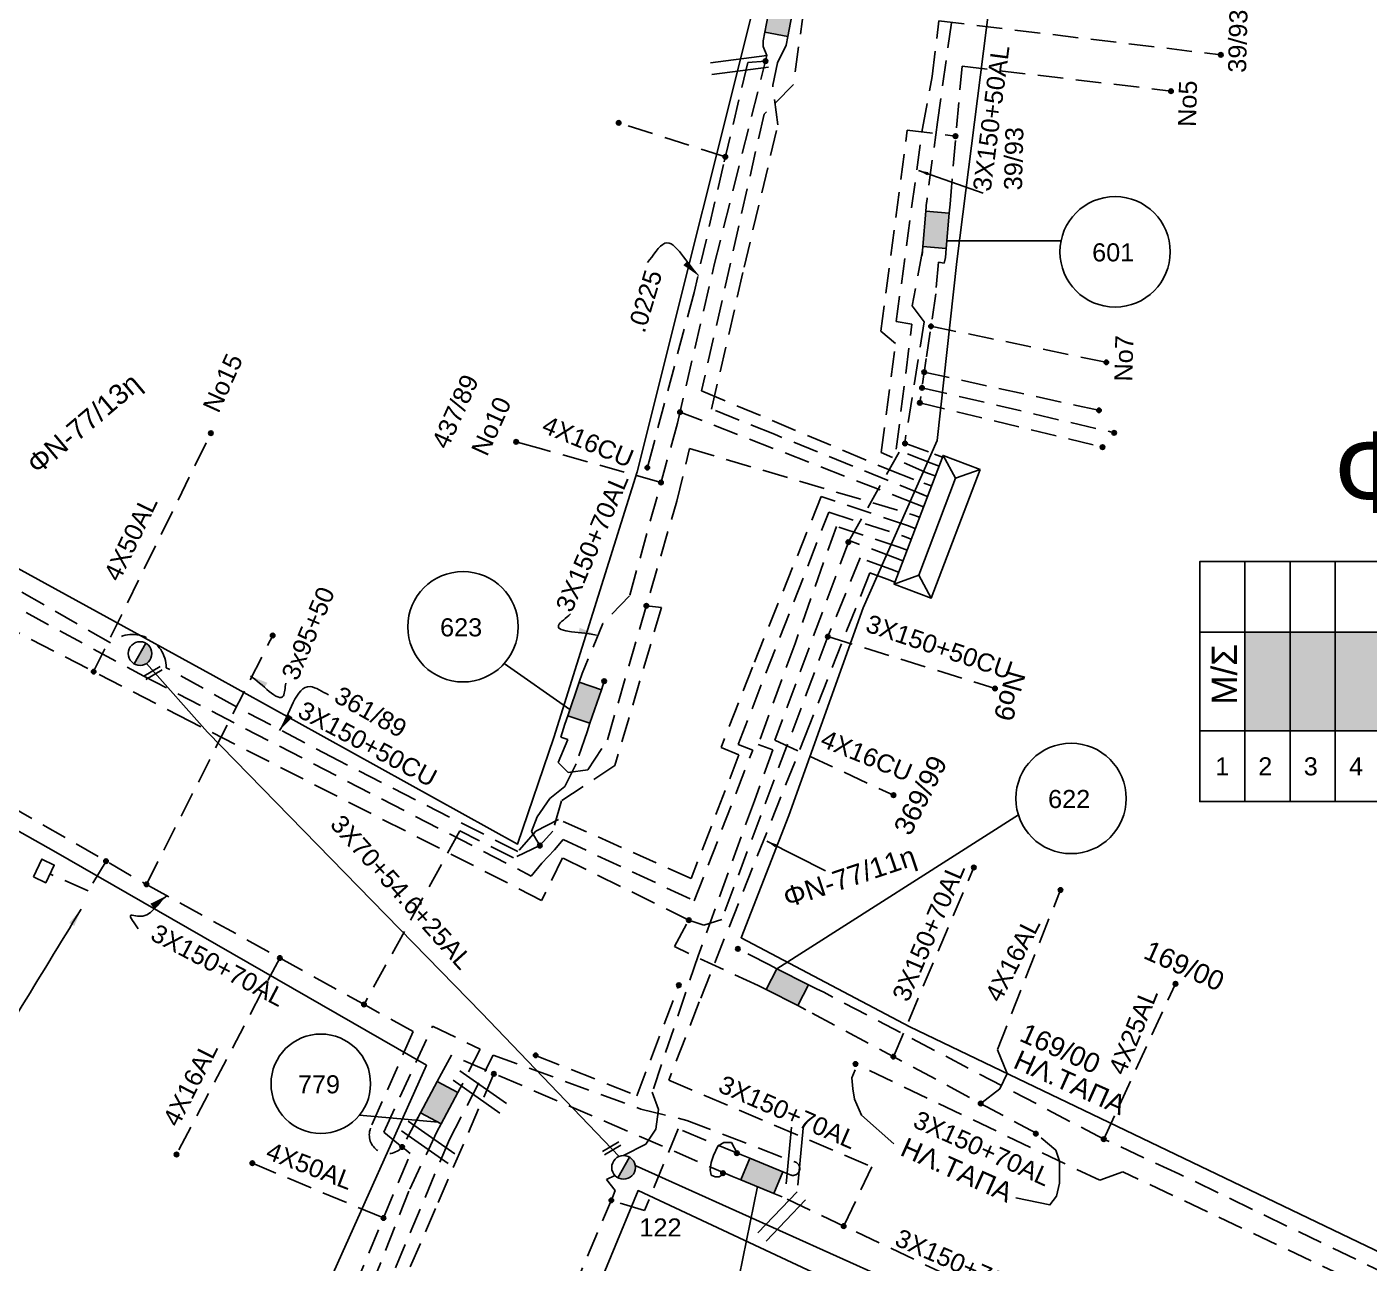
# Model space of a CAD drawing. Header units: millimetres. Extents: x 924 to 3152, y 704 to 1760.
# Drawn here: x 2587.2 to 2721, y 1394.7 to 1517.9 of the extents above; entities that cross this region are included whole.
import ezdxf
from ezdxf.enums import TextEntityAlignment as Align

# ---------------------------------------------------------------- set-up
doc = ezdxf.new("R2010")
doc.units = ezdxf.units.MM
doc.linetypes.add('DASHED', pattern=[19.05, 12.7, -6.35])
for name, color, linetype in [('Link Box 4 Διευθύνσεων', 7, 'Continuous'), ('Άγνωστα', 7, 'Continuous'), ('Ασφαλειοκιβώτια Χ.Τ 13 αναχωρήσεων', 7, 'Continuous'), ('Επιγραφές - Σχήματα', 7, 'Continuous'), ('Επιτοίχιο Κουτί', 7, 'Continuous'), ('Καλώδια ΧΤ   3x150+50AL', 7, 'DASHED'), ('Καλώδια ΧΤ   3x150+50CU', 7, 'DASHED'), ('Μηχανική τομή', 7, 'Continuous'), ('Στύλος ΦΜ', 7, 'Continuous'), ('Στύλος ΦΜ @ 1', 7, 'Continuous'), ('Συνδέσεις', 7, 'Continuous'), ('Συνεστραμμένα ΧΤ   3x70+54.6+25 AL', 7, 'SYN_LINE'), ('Τομή', 7, 'Continuous'), ('Υποσταθμός πόλεως', 7, 'Continuous'), ('Υπόβαθρο ΔΕΗ', 7, 'Continuous'), ('Υπόγεια καλώδια Δικτύου ΧΤ και Παρ. ΧΤ - 3X150+70 AL', 7, 'DASHED'), ('Υπόγεια καλώδια Παροχών ΧΤ   .0225', 7, 'DASHED'), ('Υπόγεια καλώδια Παροχών ΧΤ   4x16AL', 7, 'DASHED'), ('Υπόγεια καλώδια Παροχών ΧΤ   4x16CU', 7, 'DASHED'), ('Υπόγεια καλώδια Παροχών ΧΤ   4x25', 7, 'DASHED'), ('Υπόγεια καλώδια Παροχών ΧΤ   4x50AL', 7, 'DASHED')]:
    doc.layers.add(name, color=color, linetype=linetype)
doc.styles.get("Standard").update_dxf_attribs({"font": 'ARIAL.TTF'})
doc.linetypes.add('SYN_LINE', pattern='A,0.5,-0.0001,["/\\/\\/\\/",Standard,S=0.1,R=0,X=0,Y=-0.05],-0.25', length=0.7501)
doc.dimstyles.new('ISO-25', dxfattribs={"dimtxt": 2.5, "dimasz": 2.5, "dimexe": 1.25, "dimexo": 0.625, "dimtad": 1, "dimtxsty": 'Standard', "dimcen": 2.5, "dimadec": 0, "dimazin": 0, "dimtfac": 1, "dimtmove": 0, "dimatfit": 3, "dimfxl": 1, "dimarcsym": 0})

# ---------------------------------------------------------------- blocks, each defined once
blk = doc.blocks.new('ΥΠΑΡΧΩΝ ΤΣΙΜΕΝΤΕΝΙΟΣ ΣΤΥΛΟΣ')
at = {"layer": 'Στύλος ΦΜ'}
blk.add_hatch(color=256, dxfattribs=at).paths.add_polyline_path([(-1.29, -2.28, 0.574793), (2.62, 0, 0.268822), (1.3, 2.27)])
blk.add_line((-1.29, -2.28), (1.3, 2.27), dxfattribs=at)
blk.add_circle((0, 0), 2.62, dxfattribs=at)
at = {"layer": 'Στύλος ΦΜ', "flags": 4}
for tag, p in [('ΑΡΙΘΜΟΣ', (-4.68, 8.05)), ('ΤΥΠΟΣ', (-4.91, 3.03))]:
    blk.add_attdef(tag, p, '', height=4, dxfattribs=at)
blk = doc.blocks.new('LINK BOX 4 ΑΝΑΧΩΡΗΣΕΩΝ')
at = {"layer": 'Link Box 4 Διευθύνσεων', "ltscale": 40}
blk.add_hatch(color=256, dxfattribs=at).paths.add_polyline_path([(-3.54, 0), (-3.54, -4.67), (3.54, -4.67), (3.54, 0)])
for p, q in [((-3.54, 0), (-5.33, 0)), ((5.33, 0), (3.54, 0)), ((-3.54, -4.67), (-5.33, -4.67)), ((5.33, -4.67), (3.54, -4.67))]:
    blk.add_line(p, q, dxfattribs=at)
blk.add_lwpolyline([(-3.54, -4.67), (-3.54, 0), (3.54, 0), (3.54, -4.67)], close=True, dxfattribs=at)
blk = doc.blocks.new('ΤΟΜΗ')
at = {"layer": 'Τομή', "ltscale": 40}
for p, q in [((-5.68, 0), (5.68, 0)), ((5.68, -2.33), (-5.68, -2.33))]:
    blk.add_line(p, q, dxfattribs=at)
blk = doc.blocks.new('ΜΗΧΑΝΙΚΗ ΤΟΜΗ')
at = {"layer": 'Μηχανική τομή', "ltscale": 40}
for p, q in [((-1.89, 0.78), (1.89, 0.78)), ((1.89, 0), (-1.89, 0))]:
    blk.add_line(p, q, dxfattribs=at)
blk = doc.blocks.new('ΥΠΟΣΤΑΘΜΟΣ ΠΟΛΕΩΣ 13 ΑΝΑΧΩΡΗΣΕΩΝ')
at = {"layer": 'Υποσταθμός πόλεως', "ltscale": 40}
for p, q in [((-11.12, -2.82), (-11.12, -4)), ((-9.53, -2.82), (-9.53, -4)), ((-7.77, -2.82), (-7.77, -4)), ((-5.99, -2.82), (-5.99, -4)), ((-4.14, -2.82), (-4.14, -4)), ((-2.3, -2.82), (-2.3, -4)), ((-0.43, -2.82), (-0.43, -4)), ((1.54, -2.82), (1.54, -4)), ((3.43, -2.82), (3.43, -4)), ((5.39, -2.82), (5.39, -4)), ((7.32, -2.82), (7.32, -4)), ((9.32, -2.82), (9.32, -4)), ((11.11, -2.82), (11.11, -4))]:
    blk.add_line(p, q, dxfattribs=at)
blk.add_lwpolyline([(-11.43, 2.82), (11.43, 2.82), (11.43, -2.82), (-11.43, -2.82)], close=True, dxfattribs=at)
for points in [[(-8.62, 0), (-11.43, 2.82)], [(8.62, 0), (11.43, 2.82)], [(-11.43, -2.82), (-8.62, 0)], [(-8.62, 0), (8.62, 0)], [(11.43, -2.82), (8.62, 0)]]:
    blk.add_lwpolyline(points, dxfattribs=at)
at = {"layer": 'Υποσταθμός πόλεως', "linetype": 'SYN_LINE', "ltscale": 40, "flags": 1}
for tag, p in [('ΜΕΤΑΣΧΗΜΑΤΙΣΜΟΣ', (12.22, 1.68)), ('ΙΣΧΥΣ', (12.2, -1.11)), ('ΑΡΙΘΜΟΣ', (12.32, -3.83))]:
    blk.add_attdef(tag, p, '', height=1.8, dxfattribs=at)
blk = doc.blocks.new('ΑΣΦΑΛΕΙΟΚΙΒΩΤΙΟ ΥΠΟΣΤΑΘΜΟΥ 13 ΑΝΑΧΩΡΗΣΕΩΝ')
at = {"layer": 'Ασφαλειοκιβώτια Χ.Τ 13 αναχωρήσεων', "ltscale": 40}
for p, q in [((-23.86, 58.34), (23.96, 58.34)), ((-9.78, 58.34), (-9.78, -58.66)), ((9.87, 58.34), (9.87, -58.66)), ((23.96, 58.34), (23.96, -45.89)), ((-23.86, 49.34), (23.96, 49.34)), ((-23.86, 40.34), (23.96, 40.34)), ((-23.86, 31.34), (23.96, 31.34)), ((-23.86, 22.34), (23.96, 22.34)), ((-23.86, 13.34), (23.96, 13.34)), ((-23.86, 4.34), (23.96, 4.34)), ((-23.86, -4.66), (23.96, -4.66)), ((-23.86, -13.66), (23.96, -13.66)), ((-23.86, -22.66), (23.96, -22.66)), ((-23.86, -31.66), (23.96, -31.66)), ((-23.86, -40.66), (23.96, -40.66)), ((-23.86, -49.66), (23.96, -49.66))]:
    blk.add_line(p, q, dxfattribs=at)
at = {"layer": 'Ασφαλειοκιβώτια Χ.Τ 13 αναχωρήσεων'}
blk.add_lwpolyline([(-23.86, -58.66), (23.96, -58.66), (23.96, 58.34), (-23.86, 58.34)], close=True, dxfattribs=at)
for s, p in [('1', (-18.64, 55.26)), ('2', (-18.64, 46.69)), ('3', (-18.64, 37.62)), ('4', (-18.64, 28.59)), ('5', (-18.64, 19.58)), ('6', (-18.64, 10.45)), ('7', (-18.64, 2.2)), ('8', (-18.64, -7.48)), ('9', (-18.64, -16.18)), ('10', (-20.44, -25.14)), ('11', (-20.44, -33.94)), ('12', (-20.44, -43.31)), ('13', (-20.44, -51.88))]:
    blk.add_text(s, height=3.6, rotation=270, dxfattribs=at).set_placement(p)
at = {"layer": 'Ασφαλειοκιβώτια Χ.Τ 13 αναχωρήσεων', "ltscale": 40}
for tag, height, p in [('ΟΝΟΜΑ', 5, (1.15, 62.43)), ('ΚΕΙΜΕΝΟ 1', 2, (17.15, 53.4)), ('ΚΕΙΜΕΝΟ 2', 2, (17.15, 44.69)), ('ΚΕΙΜΕΝΟ 3', 2, (16.99, 35.93)), ('ΚΕΙΜΕΝΟ 4', 2, (16.99, 26.95)), ('ΚΕΙΜΕΝΟ 5', 2, (16.99, 18.11)), ('ΚΕΙΜΕΝΟ 6', 2, (16.99, 9.19)), ('ΚΕΙΜΕΝΟ 7', 2, (16.99, 0.11)), ('ΚΕΙΜΕΝΟ 8', 2, (16.99, -8.61)), ('ΚΕΙΜΕΝΟ 9', 2, (16.99, -17.74)), ('ΚΕΙΜΕΝΟ 10', 2, (16.99, -26.96)), ('ΚΕΙΜΕΝΟ 11', 2, (16.99, -36.04)), ('ΚΕΙΜΕΝΟ 12', 2, (16.99, -44.96)), ('ΚΕΙΜΕΝΟ 13', 2, (16.99, -54.16)), ('ΣΧ', 2, (1.2, -60.52))]:
    blk.add_attdef(tag, text='', height=height, dxfattribs=at).set_placement(p, align=Align.MIDDLE_CENTER)
blk = doc.blocks.new('_ΣΥΝΔΕΣΗ')
at = {"layer": 'Συνδέσεις', "linetype": 'SYN_LINE', "ltscale": 40}
blk.add_hatch(color=256, dxfattribs=at).paths.add_polyline_path([(0.5, -0.01, 1), (-0.5, -0.01, 1)])
at = {"layer": 'Συνδέσεις'}
blk.add_circle((0, -0.01), 0.5, dxfattribs=at)
blk = doc.blocks.new('ΕΠΙΤΟΙΧΙΟ ΚΟΥΤΙ')
at = {"layer": 'Επιτοίχιο Κουτί', "ltscale": 40}
blk.add_lwpolyline([(-2.06, 1.35), (1.86, 1.35), (1.86, -1.39), (-2.06, -1.39)], close=True, dxfattribs=at)

msp = doc.modelspace()

# ---------------------------------------------------------------- hatches: boundary and pattern name
at = {"layer": 'Ασφαλειοκιβώτια Χ.Τ 13 αναχωρήσεων'}
h = msp.add_hatch(color=85, dxfattribs=at)
h.dxf.hatch_style = 1
h.paths.add_polyline_path([(2708.613, 1447.743), (2713.113, 1447.743), (2713.113, 1457.571), (2708.613, 1457.571)])
h = msp.add_hatch(color=151, dxfattribs=at)
h.dxf.hatch_style = 1
h.paths.add_polyline_path([(2717.613, 1457.571), (2713.113, 1457.571), (2713.113, 1447.743), (2717.613, 1447.743)])
h = msp.add_hatch(color=133, dxfattribs=at)
h.dxf.hatch_style = 1
h.paths.add_polyline_path([(2722.113, 1457.571), (2717.613, 1457.571), (2717.613, 1447.743), (2722.113, 1447.743)])

# ---------------------------------------------------------------- linework, layer by layer
at = {"layer": 'Άγνωστα', "color": 6, "linetype": 'DASHED', "ltscale": 0.2}
msp.add_lwpolyline([(2676.585, 1471.256), (2661.725, 1477.294), (2655.454, 1479.802), (2658.698, 1493.953), (2662.065, 1508.14), (2661.551, 1512.077), (2662.011, 1514.296), (2662.893, 1516.05)], dxfattribs=at)
at = {"layer": 'Άγνωστα', "color": 156, "linetype": 'DASHED', "ltscale": 0.2}
for points in [[(2679.217, 1500.224), (2680.414, 1513.969), (2701.235, 1511.491)], [(2672.346, 1475.47), (2673.78, 1486.353), (2672.331, 1487.566), (2674.947, 1507.601), (2679.761, 1507.005)]]:
    msp.add_lwpolyline(points, dxfattribs=at)
at = {"layer": 'Άγνωστα', "color": 85, "linetype": 'DASHED', "ltscale": 0.2}
msp.add_lwpolyline([(2656.827, 1504.937), (2646.194, 1508.337)], dxfattribs=at)
at = {"layer": 'Άγνωστα', "color": 133, "linetype": 'DASHED', "ltscale": 0.2}
for points in [[(2676.468, 1495.565), (2675.448, 1490.086), (2676.642, 1488.494), (2674.703, 1476.419)], [(2678.754, 1494.916), (2678.647, 1494.339), (2678.084, 1494.444), (2677.794, 1491.289), (2676.838, 1484.832), (2676.209, 1480.433)], [(2677.316, 1488.06), (2694.79, 1484.472)], [(2676.647, 1483.497), (2694.06, 1479.685)], [(2676.424, 1481.938), (2695.57, 1477.451)], [(2676.209, 1480.433), (2694.423, 1476.014)], [(2669.134, 1466.665), (2674.663, 1476.428)], [(2674.703, 1476.419), (2677.686, 1475.318)]]:
    msp.add_lwpolyline(points, dxfattribs=at)
at = {"layer": 'Άγνωστα', "color": 173, "linetype": 'DASHED', "ltscale": 0.2}
msp.add_lwpolyline([(2544.15, 1484.665), (2556.478, 1477.366), (2576.691, 1466.258), (2577.085, 1464.96), (2598.856, 1453.194), (2637.47, 1433.291), (2638.536, 1434.566), (2639.788, 1435.912), (2640.646, 1436.927), (2653.733, 1430.82), (2659.552, 1445.831), (2658.095, 1446.406), (2667.132, 1469.524), (2674.582, 1467.157)], dxfattribs=at)
at = {"layer": 'Άγνωστα', "color": 27, "linetype": 'DASHED', "ltscale": 0.2}
for points in [[(2673.325, 1463.853), (2670.278, 1464.983), (2667.048, 1457.14), (2656.466, 1428.947), (2654.68, 1428.387), (2653.191, 1428.884), (2640.609, 1435.104), (2638.514, 1430.866), (2603.445, 1448.715), (2582.812, 1459.351), (2561.045, 1471.7), (2543.047, 1482.608)], [(2660.091, 1422.382), (2651.743, 1426.251), (2653.191, 1428.884)]]:
    msp.add_lwpolyline(points, dxfattribs=at)
at = {"layer": 'Άγνωστα', "color": 1, "linetype": 'DASHED', "ltscale": 0.2}
for points in [[(2640.833, 1448.403), (2640.432, 1447.12), (2641.131, 1446.901), (2640.151, 1444.588), (2641.147, 1443.592), (2643.107, 1443.882), (2645.067, 1446.868), (2651.994, 1470.634), (2653.266, 1475.867), (2675.405, 1469.32)], [(2648.952, 1460.198), (2650.462, 1460.042), (2645.827, 1444.306), (2640.494, 1440.792), (2639.618, 1437.751), (2638.337, 1436.32), (2635.714, 1435.095), (2630.366, 1437.784), (2620.817, 1420.484)], [(2599.129, 1432.456), (2611.712, 1457.248)], [(2643.043, 1447.654), (2641.96, 1444.456), (2640.843, 1442.214), (2639.328, 1441.008), (2638.078, 1439.2), (2637.522, 1437.735), (2638.337, 1436.32)], [(2595.102, 1434.768), (2593.33, 1431.803), (2589.515, 1433.497)]]:
    msp.add_lwpolyline(points, dxfattribs=at)
at = {"layer": 'Άγνωστα', "color": 5, "linetype": 'DASHED', "ltscale": 0.2}
for points in [[(2676.97, 1473.436), (2672.346, 1475.47)], [(2628.544, 1413.607), (2629.529, 1415.44)], [(2658.44, 1405.511), (2652.116, 1408.104), (2648.774, 1399.952), (2645.466, 1400.988)], [(2645.814, 1403.467), (2644.975, 1403.047), (2645.837, 1401.957), (2645.586, 1401.27), (2641.677, 1392.08), (2635.888, 1377.805), (2628.36, 1359.098)]]:
    msp.add_lwpolyline(points, dxfattribs=at)
at = {"layer": 'Άγνωστα', "color": 62, "linetype": 'DASHED', "ltscale": 0.2}
msp.add_lwpolyline([(2674.165, 1466.06), (2667.895, 1468.121), (2663.769, 1456.458), (2660.094, 1446.4), (2661.563, 1445.868), (2659.715, 1440.77), (2654.106, 1425.332), (2649.541, 1411.743), (2650.148, 1410.016), (2649.914, 1408.056), (2648.887, 1406.562), (2646.683, 1405.439)], dxfattribs=at)
at = {"layer": 'Άγνωστα', "color": 7, "linetype": 'DASHED', "ltscale": 0.2}
msp.add_lwpolyline([(2661.347, 1424.377), (2658.076, 1426.032)], dxfattribs=at)
at = {"layer": 'Άγνωστα', "color": 0, "linetype": 'DASHED', "ltscale": 0.2}
msp.add_lwpolyline([(2637.92, 1415.421), (2648.009, 1411.397), (2652.191, 1422.422)], dxfattribs=at)
at = {"layer": 'Επιγραφές - Σχήματα', "ltscale": 0.2}
for points in [[(2690.283, 1496.583), (2678.899, 1496.576)], [(2634.791, 1454.467), (2641.334, 1449.884)], [(2686.033, 1439.37), (2661.947, 1424.057)], [(2673.626, 1406.607), (2670.398, 1409.457), (2669.699, 1411.07), (2669.537, 1412.092), (2669.43, 1413.167), (2669.752, 1413.974)], [(2620.367, 1409.476), (2628.216, 1408.751)], [(2685.785, 1401.23), (2689.174, 1400.531), (2689.82, 1401.392), (2690.143, 1402.682), (2690.143, 1404.887), (2689.766, 1405.962), (2688.313, 1407.199)], [(2657.829, 1391.608), (2660.019, 1402.341)]]:
    msp.add_lwpolyline(points, dxfattribs=at)
at = {"layer": 'Επιγραφές - Σχήματα'}
for centre, radius in [((2695.67, 1495.475), 5.5), ((2630.679, 1458.12), 5.5), ((2691.281, 1441.016), 5.5), ((2616.509, 1412.591), 4.959)]:
    msp.add_circle(centre, radius, dxfattribs=at)
at = {"layer": 'Καλώδια ΧΤ   3x150+50AL', "color": 2, "ltscale": 0.2}
msp.add_lwpolyline([(2662.687, 1609.252), (2672.753, 1604.779), (2672.101, 1592.546), (2669.876, 1564.884), (2668.464, 1551.13), (2667.244, 1538.556), (2663.609, 1512.131), (2660.685, 1509.197), (2654.464, 1481.624), (2673.246, 1473.71), (2676.591, 1472.438)], dxfattribs=at)
at = {"layer": 'Καλώδια ΧΤ   3x150+50AL', "color": 5, "ltscale": 0.2}
for points in [[(2673.861, 1475.8), (2675.408, 1488.258), (2673.857, 1488.525), (2676.466, 1507.752), (2677.44, 1512.953), (2677.44, 1512.953), (2678.115, 1518.475), (2706.204, 1515.102)], [(2677.348, 1474.428), (2673.861, 1475.8)]]:
    msp.add_lwpolyline(points, dxfattribs=at)
at = {"layer": 'Καλώδια ΧΤ   3x150+50AL', "color": 133, "ltscale": 0.2}
msp.add_lwpolyline([(2741.767, 1381.083), (2741.142, 1384.476), (2740.234, 1385.16), (2702.008, 1403.63), (2694.539, 1407.08), (2666.635, 1421.702), (2666.635, 1421.702), (2665.899, 1422.049)], dxfattribs=at)
at = {"layer": 'Καλώδια ΧΤ   3x150+50AL', "color": 27, "ltscale": 0.2}
msp.add_lwpolyline([(2882.044, 1418.745), (2880.606, 1418.109), (2877.428, 1408.801), (2866.154, 1380.006), (2857.611, 1358.185), (2845.305, 1328.363), (2831.431, 1334.682), (2800.31, 1350.239), (2755.342, 1372.317), (2739.905, 1379.676), (2739.322, 1383.574), (2696.448, 1403.818), (2694.134, 1402.973), (2669.806, 1414.566), (2669.806, 1414.566), (2669.806, 1414.566)], dxfattribs=at)
at = {"layer": 'Καλώδια ΧΤ   3x150+50CU', "color": 151, "ltscale": 0.2}
msp.add_lwpolyline([(2674.985, 1468.217), (2666.385, 1471.085), (2659.525, 1454.102), (2656.405, 1446.1), (2658.179, 1445.356), (2653.423, 1433.044), (2640.208, 1438.934), (2637.945, 1437.761), (2636.143, 1435.718), (2618.276, 1444.793), (2608.104, 1450.139), (2601.099, 1454.042, 0.6421246), (2595.537, 1456.517), (2545.453, 1485.112), (2523.627, 1497.533), (2496.469, 1512.798), (2491.577, 1516.755)], format="xyb", dxfattribs=at)
at = {"layer": 'Καλώδια ΧΤ   3x150+50CU', "color": 27, "ltscale": 0.2}
msp.add_lwpolyline([(2667.048, 1457.14), (2683.705, 1451.976)], dxfattribs=at)
at = {"layer": 'Συνεστραμμένα ΧΤ   3x70+54.6+25 AL', "color": 62, "ltscale": 20}
for points in [[(2599.131, 1454.466), (2605.228, 1447.605), (2632.552, 1419.63), (2646.259, 1405.36)], [(2647.845, 1404.454), (2677.925, 1390.896)]]:
    msp.add_lwpolyline(points, dxfattribs=at)
at = {"layer": 'Υπόβαθρο ΔΕΗ', "ltscale": 0.2}
for points in [[(2519.652, 1538.556), (2500.553, 1521.736), (2501.526, 1510.93), (2538.197, 1490.511), (2571.534, 1472.026), (2605.782, 1453.267), (2636.114, 1436.473), (2639.748, 1447.096), (2648.021, 1473.568), (2661.102, 1525.715), (2662.266, 1531.125), (2662.963, 1538.556)], [(2685.494, 1538.556), (2679.883, 1494.504), (2677.923, 1476.679), (2670.568, 1460.01), (2663.168, 1439.328), (2658.391, 1427.142), (2675.211, 1418.275), (2750.469, 1382.177), (2832.353, 1341.706), (2865.834, 1421.696), (2875.782, 1446.969), (2883.063, 1465.279), (2821.778, 1518.399), (2798.552, 1538.556)], [(2457.588, 1360.552), (2498.009, 1421.338), (2450.945, 1460.994), (2486.031, 1493.963), (2486.031, 1493.963), (2517.325, 1476.431), (2551.584, 1457.366), (2589.874, 1435.796), (2627.033, 1414.435), (2617.441, 1393.057), (2589.675, 1330.366)], [(2618.544, 1330.366), (2648.134, 1401.947), (2684.019, 1385.155), (2705.943, 1374.853), (2735.236, 1360.785), (2798.266, 1330.366)]]:
    msp.add_lwpolyline(points, dxfattribs=at)
at = {"layer": 'Υπόγεια καλώδια Δικτύου ΧΤ και Παρ. ΧΤ - 3X150+70 AL', "color": 1, "ltscale": 0.2}
msp.add_line((2625.704, 1417.787), (2621.014, 1420.376), dxfattribs=at)
at = {"layer": 'Υπόγεια καλώδια Δικτύου ΧΤ και Παρ. ΧΤ - 3X150+70 AL', "color": 30, "ltscale": 0.2}
msp.add_lwpolyline([(2687.482, 1565.031), (2686.25, 1565.149), (2683.751, 1538.556), (2682.345, 1526.497), (2680.19, 1526.233), (2679.898, 1522.076), (2677.961, 1508.395), (2676.891, 1500.427)], dxfattribs=at)
at = {"layer": 'Υπόγεια καλώδια Δικτύου ΧΤ και Παρ. ΧΤ - 3X150+70 AL', "color": 85, "ltscale": 0.2}
for points in [[(2652.057, 1478.417), (2655.716, 1494.173), (2660.965, 1515.039), (2660.597, 1515.945), (2660.6, 1516.487)], [(2652.057, 1478.417), (2647.284, 1461.207), (2644.624, 1458.437), (2642.542, 1453.45)], [(2675.803, 1470.369), (2652.311, 1479.512)]]:
    msp.add_lwpolyline(points, dxfattribs=at)
at = {"layer": 'Υπόγεια καλώδια Δικτύου ΧΤ και Παρ. ΧΤ - 3X150+70 AL', "color": 173, "ltscale": 0.2}
for points in [[(2672.943, 1462.849), (2671.218, 1463.506), (2665.182, 1448.253), (2654.228, 1420.754), (2651.185, 1412.956), (2671.423, 1404.321), (2668.625, 1398.419)], [(2700.902, 1380.107), (2701.637, 1381.235), (2698.718, 1382.38), (2699.7, 1383.688), (2662.484, 1401.33)]]:
    msp.add_lwpolyline(points, dxfattribs=at)
at = {"layer": 'Υπόγεια καλώδια Δικτύου ΧΤ και Παρ. ΧΤ - 3X150+70 AL', "color": 1, "ltscale": 0.2}
for points in [[(2562.376, 1453.557), (2599.129, 1432.456), (2621.014, 1420.376)], [(2625.704, 1417.787), (2621.466, 1408.166)], [(2626.235, 1409.307), (2624.617, 1406.288)]]:
    msp.add_lwpolyline(points, dxfattribs=at)
at = {"layer": 'Υπόγεια καλώδια Δικτύου ΧΤ και Παρ. ΧΤ - 3X150+70 AL', "color": 133, "ltscale": 0.2}
for points in [[(2673.575, 1415.292), (2681.585, 1434.148)], [(2687.865, 1407.642), (2664.842, 1419.968)], [(2624.617, 1406.288), (2622.781, 1407.781), (2627.647, 1418.345), (2632.379, 1416.046), (2630.6, 1412.502)], [(2610.172, 1372.014), (2612.157, 1376.492), (2618.345, 1388.675), (2625.428, 1405.63), (2624.442, 1406.43)]]:
    msp.add_lwpolyline(points, dxfattribs=at)
at = {"layer": 'Υπόγεια καλώδια Δικτύου ΧΤ και Παρ. ΧΤ - 3X150+70 AL', "color": 2, "ltscale": 0.2}
for points in [[(2609.763, 1361.339), (2610.539, 1361.884), (2614.517, 1370.44), (2615.736, 1373.402), (2615.768, 1376.472), (2620.974, 1387.227), (2629.332, 1407.038), (2633.695, 1415.452)], [(2633.695, 1415.452), (2648.411, 1410.064), (2652.971, 1408.936), (2663.913, 1404.736)]]:
    msp.add_lwpolyline(points, dxfattribs=at)
at = {"layer": 'Υπόγεια καλώδια Δικτύου ΧΤ και Παρ. ΧΤ - 3X150+70 AL', "color": 5, "ltscale": 0.2}
for points in [[(2657.554, 1403.352), (2629.529, 1415.44)], [(2633.749, 1413.575), (2627.948, 1400.182), (2620.091, 1382.099), (2616.869, 1375.036), (2617.221, 1372.578), (2610.271, 1358.873), (2599.466, 1363.904)]]:
    msp.add_lwpolyline(points, dxfattribs=at)
at = {"layer": 'Υπόγεια καλώδια Δικτύου ΧΤ και Παρ. ΧΤ - 3X150+70 AL', "color": 6, "ltscale": 0.2}
msp.add_lwpolyline([(2600.773, 1366.613), (2609.303, 1362.935), (2614.301, 1374.61), (2614.395, 1377.256), (2618.732, 1385.353), (2625.365, 1402.077), (2628.079, 1407.808)], dxfattribs=at)
at = {"layer": 'Υπόγεια καλώδια Δικτύου ΧΤ και Παρ. ΧΤ - 3X150+70 AL', "color": 7, "ltscale": 0.2}
msp.add_lwpolyline([(2657.987, 1405.666), (2657.454, 1406.733), (2657.454, 1406.733), (2657.454, 1406.733), (2656.68, 1406.745), (2656.066, 1406.36), (2655.639, 1405.453), (2655.426, 1404.759), (2655.319, 1404.012), (2655.426, 1403.479), (2655.799, 1403.319), (2656.226, 1403.319), (2656.493, 1403.532), (2656.706, 1403.799)], dxfattribs=at)
at = {"layer": 'Υπόγεια καλώδια Δικτύου ΧΤ και Παρ. ΧΤ - 3X150+70 AL', "color": 1, "ltscale": 0.2}
msp.add_arc((2623.2, 1407.493), 1.86, 158.80804, 319.61998, dxfattribs=at)
at = {"layer": 'Υπόγεια καλώδια Δικτύου ΧΤ και Παρ. ΧΤ - 3X150+70 AL', "color": 2, "ltscale": 0.2}
msp.add_arc((2663.558, 1404.149), 0.686, 254.07029, 58.8244, dxfattribs=at)
at = {"layer": 'Υπόγεια καλώδια Παροχών ΧΤ   .0225', "color": 85, "ltscale": 0.2}
msp.add_lwpolyline([(2660.823, 1514.474), (2659.058, 1514.33), (2656.644, 1504.169), (2653.707, 1491.435), (2649.055, 1473.981)], dxfattribs=at)
at = {"layer": 'Υπόγεια καλώδια Παροχών ΧΤ   4x16AL', "color": 133, "ltscale": 0.2}
msp.add_lwpolyline([(2682.274, 1410.628), (2684.177, 1412.09), (2684.911, 1413.622), (2683.943, 1416.018), (2690.224, 1431.897)], dxfattribs=at)
at = {"layer": 'Υπόγεια καλώδια Παροχών ΧΤ   4x16AL', "color": 1, "ltscale": 0.2}
msp.add_lwpolyline([(2612.416, 1425.121), (2602.127, 1405.546)], dxfattribs=at)
at = {"layer": 'Υπόγεια καλώδια Παροχών ΧΤ   4x16CU', "color": 85, "ltscale": 0.2}
msp.add_lwpolyline([(2650.418, 1472.506), (2638.507, 1475.839), (2635.97, 1476.548)], dxfattribs=at)
at = {"layer": 'Υπόγεια καλώδια Παροχών ΧΤ   4x16CU', "color": 133, "ltscale": 0.2}
msp.add_lwpolyline([(2673.752, 1464.976), (2669.151, 1466.726), (2661.757, 1446.829), (2673.591, 1441.343)], dxfattribs=at)
at = {"layer": 'Υπόγεια καλώδια Παροχών ΧΤ   4x25', "color": 133, "ltscale": 0.2}
msp.add_lwpolyline([(2694.539, 1407.08), (2701.688, 1422.554)], dxfattribs=at)
at = {"layer": 'Υπόγεια καλώδια Παροχών ΧΤ   4x50AL', "color": 27, "ltscale": 0.2}
msp.add_lwpolyline([(2593.868, 1453.652), (2605.551, 1477.401)], dxfattribs=at)
at = {"layer": 'Υπόγεια καλώδια Παροχών ΧΤ   4x50AL', "color": 133, "ltscale": 0.2}
msp.add_lwpolyline([(2609.683, 1404.68), (2622.751, 1399.221)], dxfattribs=at)

# ---------------------------------------------------------------- block references
at = {"layer": 'Link Box 4 Διευθύνσεων'}
for p, xscale, yscale, zscale, rotation in [((2663.393, 1518.666), 0.4999999999999996, 0.4999999999999996, 0.4999999999999996, 259.1884953958856), ((2678.985, 1497.57), 0.4999999999999995, 0.4999999999999995, 0.4999999999999995, 265.0217231339023), ((2643.898, 1450.178), 0.4999999999999994, 0.4999999999999994, 0.4999999999999994, 251.2885880689491), ((2662.466, 1421.175), 0.4999999999999994, 0.4999999999999994, 0.4999999999999994, 153.0689047964616), ((2629.34, 1410.155), 0.4999999999999994, 0.4999999999999994, 0.4999999999999994, 241.7650734576242), ((2660.019, 1402.341), 0.4999999999999994, 0.4999999999999994, 0.4999999999999994, 157.7053147518739)]:
    msp.add_blockref('LINK BOX 4 ΑΝΑΧΩΡΗΣΕΩΝ', p, dxfattribs=dict(at, xscale=xscale, yscale=yscale, zscale=zscale, rotation=rotation))
at = {"layer": 'Ασφαλειοκιβώτια Χ.Τ 13 αναχωρήσεων'}
ref = msp.add_blockref('ΑΣΦΑΛΕΙΟΚΙΒΩΤΙΟ ΥΠΟΣΤΑΘΜΟΥ 13 ΑΝΑΧΩΡΗΣΕΩΝ', (2733.283, 1452.634), dxfattribs=dict(at, xscale=0.5, yscale=0.5, zscale=0.5, rotation=90))
ref.add_attrib('ΣΧ', '3-68047', dxfattribs={"ltscale": 40, "height": 1, "rotation": 90}).set_placement((2763.545, 1453.236), align=Align.MIDDLE_CENTER)
at = {"layer": 'Επιτοίχιο Κουτί', "xscale": 0.4999999999999999, "yscale": 0.4999999999999999, "zscale": 0.4999999999999999, "rotation": 64.25176360012827}
msp.add_blockref('ΕΠΙΤΟΙΧΙΟ ΚΟΥΤΙ', (2588.912, 1433.844), dxfattribs=at)
at = {"layer": 'Μηχανική τομή', "xscale": 0.499999999999999, "yscale": 0.499999999999999, "zscale": 0.499999999999999, "rotation": 210.8644879468936}
for p in [(2599.669, 1453.68), (2645.404, 1406.335)]:
    msp.add_blockref('ΜΗΧΑΝΙΚΗ ΤΟΜΗ', p, dxfattribs=at)
at = {"layer": 'Στύλος ΦΜ @ 1', "ltscale": 40, "xscale": 0.4499999999998181, "yscale": 0.4499999999998181, "zscale": 0.4499999999998181}
msp.add_blockref('ΥΠΑΡΧΩΝ ΤΣΙΜΕΝΤΕΝΙΟΣ ΣΤΥΛΟΣ', (2598.492, 1455.455), dxfattribs=at)
at = {"layer": 'Στύλος ΦΜ @ 1', "ltscale": 40}
ref = msp.add_blockref('ΥΠΑΡΧΩΝ ΤΣΙΜΕΝΤΕΝΙΟΣ ΣΤΥΛΟΣ', (2646.683, 1404.261), dxfattribs=dict(at, xscale=0.4499999999998181, yscale=0.4499999999998181, zscale=0.4499999999998181))
ref.add_attrib('ΤΥΠΟΣ', '122', (2648.26, 1397.377), dxfattribs={"layer": 'Στύλος ΦΜ', "height": 1.8, "flags": 4})
at = {"layer": 'Συνδέσεις', "xscale": 0.4499999999998181, "yscale": 0.4499999999998181, "zscale": 0.4499999999998181}
for p in [(2660.823, 1514.474), (2706.204, 1515.102), (2701.235, 1511.491), (2646.194, 1508.337), (2679.761, 1507.005), (2656.827, 1504.937), (2677.316, 1488.06), (2676.647, 1483.497), (2694.79, 1484.472), (2676.424, 1481.938), (2652.311, 1479.512), (2676.209, 1480.433), (2694.06, 1479.685), (2605.552, 1477.406), (2695.57, 1477.451), (2635.97, 1476.548), (2674.735, 1476.38), (2694.423, 1476.014), (2649.055, 1473.981), (2650.418, 1472.506), (2669.083, 1466.556), (2648.954, 1460.203), (2611.714, 1457.253), (2667.048, 1457.14), (2593.869, 1453.657), (2644.754, 1452.706), (2683.705, 1451.976), (2673.591, 1441.343), (2638.338, 1436.325), (2595.103, 1434.773), (2681.585, 1434.148), (2599.13, 1432.461), (2690.224, 1431.897), (2653.192, 1428.89), (2658.076, 1426.032), (2612.418, 1425.127), (2652.193, 1422.427), (2701.688, 1422.554), (2620.818, 1420.49), (2637.921, 1415.426), (2673.575, 1415.292), (2669.806, 1414.566), (2633.75, 1413.58), (2682.274, 1410.628), (2687.775, 1407.629), (2624.618, 1406.294), (2694.539, 1407.08), (2602.129, 1405.552), (2609.685, 1404.685), (2657.966, 1405.687), (2656.59, 1403.686), (2645.466, 1400.988), (2622.752, 1399.226), (2668.625, 1398.419)]:
    msp.add_blockref('_ΣΥΝΔΕΣΗ', p, dxfattribs=at)
at = {"layer": 'Τομή'}
for p, xscale, yscale, zscale, rotation in [((2658.301, 1513.511), 0.4999999999999995, 0.4999999999999995, 0.4999999999999995, 187.5366287510874), ((2632.022, 1411.309), 0.4999999999998862, 0.4999999999998862, 0.4999999999998862, 144.9835148427949), ((2626.881, 1406.275), 0.4999999999999793, 0.4999999999999793, 0.4999999999999793, 144.9835148428024), ((2664.306, 1405.331), 0.5000000000000554, 0.5000000000000554, 0.5000000000000554, 264.508231104352), ((2662.866, 1398.974), 0.5000000000000594, 0.5000000000000594, 0.5000000000000594, 226.2328604537138)]:
    msp.add_blockref('ΤΟΜΗ', p, dxfattribs=dict(at, xscale=xscale, yscale=yscale, zscale=zscale, rotation=rotation))
at = {"layer": 'Υποσταθμός πόλεως', "xscale": 0.6, "yscale": 0.7, "zscale": 0.4999999999999998, "rotation": 249.1742997490507}
msp.add_blockref('ΥΠΟΣΤΑΘΜΟΣ ΠΟΛΕΩΣ 13 ΑΝΑΧΩΡΗΣΕΩΝ', (2677.932, 1468.085), dxfattribs=at)

# ---------------------------------------------------------------- texts
at = {"layer": 'Επιγραφές - Σχήματα', "char_height": 1.8, "attachment_point": 1}
for s, width, insert, rotation in [('39/93', 10.09091, (2706.92, 1513.341), 88.60083), ('No5', 10.09091, (2701.931, 1507.95), 88.60083), ('39/93', 10.09091, (2684.587, 1501.63), 88.60083), ('No7', 10.09091, (2695.584, 1482.578), 88.60083), ('No15', 10.09091, (2604.672, 1480.048), 65.603), ('437/89', 10.09091, (2627.483, 1476.444), 65.603), ('No10', 10.09091, (2631.429, 1475.74), 65.603), ('3x95+50', 10.09091, (2612.518, 1453.341), 67.12894), ('{\\H1.0833x;No9}', 10.09091, (2686.776, 1453.375), 254.26077), ('361/89', 10.09091, (2618.554, 1452.295), 330.96105), ('{\\H1.0833x;369/99}', 10.09091, (2673.517, 1438.061), 63.21011), ('{\\H1.0833x;169/00}', 10.09091, (2699.162, 1426.933), 335.93796), ('{\\H1.0833x;169/00}', 10.09091, (2686.807, 1418.701), 335.93796), ('{\\H1.0833x;ΗΛ.ΤΑΠΑ}', 12.2315, (2686.189, 1416.017), 335.93796), ('{\\H1.0833x;ΗΛ.ΤΑΠΑ}', 12.2315, (2674.917, 1407.306), 335.93796)]:
    msp.add_mtext_dynamic_manual_height_columns(s, width=width, gutter_width=12.5, heights=[0], dxfattribs=dict(at, insert=insert, rotation=rotation))
at = {"layer": 'Επιγραφές - Σχήματα', "attachment_point": 1}
for s, insert, char_height in [('601', (2693.383, 1496.322), 1.8), ('ΦΝ-77', (2717.42, 1477.532), 8), ('623', (2628.392, 1458.966), 1.8), ('622', (2688.994, 1441.863), 1.8), ('779', (2614.222, 1413.438), 1.8)]:
    msp.add_mtext_dynamic_manual_height_columns(s, width=10.09091, gutter_width=12.5, heights=[0], dxfattribs=dict(at, insert=insert, char_height=char_height))
at = {"layer": 'Επιγραφές - Σχήματα', "linetype": 'Continuous', "char_height": 2, "width": 47.13111, "attachment_point": 1}
for s, insert, rotation in [('ΦΝ-77/13η', (2586.997, 1474.718), 40.14928), ('ΦΝ-77/11η', (2662.373, 1432), 18.49929)]:
    msp.add_mtext(s, dxfattribs=dict(at, insert=insert, rotation=rotation))
at = {"layer": 'Επιγραφές - Σχήματα', "color": 7, "linetype": 'Continuous', "insert": (2705.31, 1450.356), "char_height": 2.5, "width": 11.3238, "attachment_point": 1, "rotation": 90}
msp.add_mtext('Μ/Σ', dxfattribs=at)
at = {"layer": 'Καλώδια ΧΤ   3x150+50AL', "color": 7, "insert": (2681.478, 1501.656), "char_height": 1.8, "width": 168.37176, "attachment_point": 1, "rotation": 82.5591}
msp.add_mtext('3X150+50AL', dxfattribs=at)
at = {"layer": 'Καλώδια ΧΤ   3x150+50CU', "color": 7, "char_height": 1.8, "width": 168.37176, "attachment_point": 1}
for insert, rotation in [((2671.253, 1459.39), 341.44606), ((2614.905, 1450.809), 331.96189)]:
    msp.add_mtext('3X150+50CU', dxfattribs=dict(at, insert=insert, rotation=rotation))
at = {"layer": 'Συνεστραμμένα ΧΤ   3x70+54.6+25 AL', "color": 7, "insert": (2618.668, 1439.569), "char_height": 1.8, "width": 168.37176, "attachment_point": 1, "rotation": 311.97581}
msp.add_mtext('3X70+54.6+25AL', dxfattribs=at)
at = {"layer": 'Υπόγεια καλώδια Δικτύου ΧΤ και Παρ. ΧΤ - 3X150+70 AL', "color": 7, "char_height": 1.8, "width": 168.37176, "attachment_point": 1}
for insert, rotation in [((2639.845, 1460.133), 66.94206), ((2673.392, 1421.342), 66.94206), ((2600.234, 1428.599), 332.27224), ((2656.7, 1413.503), 336.53553), ((2676.136, 1409.983), 335.69604), ((2674.297, 1398.209), 336.53553)]:
    msp.add_mtext('3X150+70AL', dxfattribs=dict(at, insert=insert, rotation=rotation))
at = {"layer": 'Υπόγεια καλώδια Παροχών ΧΤ   .0225', "color": 7, "insert": (2647.045, 1487.802), "char_height": 1.8, "width": 168.37176, "attachment_point": 1, "rotation": 73.43477}
msp.add_mtext('.0225', dxfattribs=at)
at = {"layer": 'Υπόγεια καλώδια Παροχών ΧΤ   4x16AL', "color": 7, "char_height": 1.8, "width": 168.37176, "attachment_point": 1, "rotation": 63.05122}
for insert in [(2682.627, 1421.395), (2600.669, 1408.991)]:
    msp.add_mtext('4X16AL', dxfattribs=dict(at, insert=insert))
at = {"layer": 'Υπόγεια καλώδια Παροχών ΧΤ   4x16CU', "color": 7, "char_height": 1.8, "width": 168.37176, "attachment_point": 1, "rotation": 337.69138}
for insert in [(2639.087, 1479.208), (2666.852, 1447.926)]:
    msp.add_mtext('4X16CU', dxfattribs=dict(at, insert=insert))
at = {"layer": 'Υπόγεια καλώδια Παροχών ΧΤ   4x25', "color": 7, "insert": (2694.949, 1414.007), "char_height": 1.8, "width": 168.37176, "attachment_point": 1, "rotation": 67.88012}
msp.add_mtext('4X25AL', dxfattribs=at)
at = {"layer": 'Υπόγεια καλώδια Παροχών ΧΤ   4x50AL', "color": 7, "char_height": 1.8, "width": 168.37176, "attachment_point": 1}
for insert, rotation in [((2594.796, 1463.287), 64.3163), ((2611.538, 1406.846), 339.20426)]:
    msp.add_mtext('4X50AL', dxfattribs=dict(at, insert=insert, rotation=rotation))

# ---------------------------------------------------------------- leaders
at = {"layer": 'Επιγραφές - Σχήματα', "ltscale": 40}
for points in [[(2676.072, 1503.58), (2682.512, 1501.312)], [(2660.971, 1436.748), (2666.812, 1433.79)]]:
    msp.add_leader(points, dimstyle='ISO-25', override={"dimasz": 1, "dimtad": 0}, dxfattribs=at)
at = {"layer": 'Επιγραφές - Σχήματα', "path_type": 1}
for points, override in [([(2654.146, 1493.103), (2650.806, 1496.331), (2649.055, 1494.416)], {"dimasz": 1.8, "dimtad": 0}), ([(2643.991, 1457.299), (2640.181, 1458.244), (2641.387, 1459.395)], {"dimasz": 1.8, "dimtad": 0}), ([(2609.488, 1453.205), (2612.779, 1451.245), (2613.017, 1452.493)], {"dimasz": 1.8, "dimtad": 0}), ([(2612.404, 1447.794), (2615.447, 1452.162), (2617.257, 1451.35)], {"dimasz": 1.8, "dimtad": 0}), ([(2601.167, 1431.331), (2598.269, 1429.282), (2597.573, 1429.389), (2598.291, 1428.032)], {"dimasz": 1.8, "dimgap": 0.625, "dimtad": 0}), ([(2592.619, 1429.993), (2580.086, 1409.475)], {"dimasz": 1.8, "dimtad": 0})]:
    msp.add_leader(points, dimstyle='ISO-25', override=override, dxfattribs=at)

doc.saveas('drawing.dxf')
